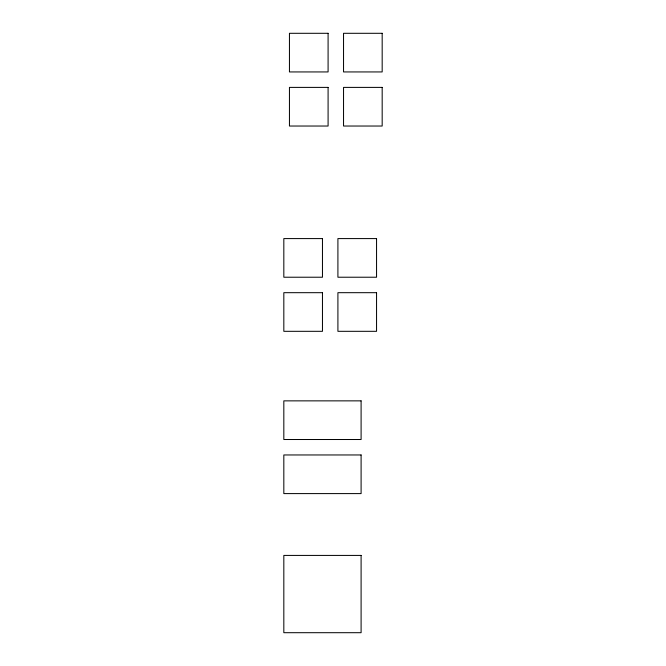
<?xml version="1.0" encoding="UTF-8"?>
<svg xmlns="http://www.w3.org/2000/svg" width="666" height="666" viewBox="0 0 666 666"><rect width="100%" height="100%" fill="white"/><g stroke="black" fill="none" stroke-linecap="round" stroke-linejoin="round"><path stroke-width="1" d="M328.088 33.3L289.444 33.3L289.444 71.936L328.088 71.936L328.088 33.3M382.176 33.3L343.539 33.3L343.539 71.936L382.176 71.936L382.176 33.3M328.088 87.396L289.444 87.396L289.444 126.032L328.088 126.032L328.088 87.396M382.176 87.396L343.539 87.396L343.539 126.032L382.176 126.032L382.176 87.396M322.461 238.586L283.824 238.586L283.824 277.223L322.461 277.223L322.461 238.586M376.556 238.586L337.912 238.586L337.912 277.223L376.556 277.223L376.556 238.586M322.461 292.682L283.824 292.682L283.824 331.318L322.461 331.318L322.461 292.682M376.556 292.682L337.912 292.682L337.912 331.318L376.556 331.318L376.556 292.682M361.097 400.865L283.824 400.865L283.824 439.51L361.097 439.51L361.097 400.865M361.097 454.961L283.824 454.961L283.824 493.598L361.097 493.598L361.097 454.961M361.097 555.419L283.824 555.419L283.824 632.7L361.097 632.7L361.097 555.419"/></g></svg>
